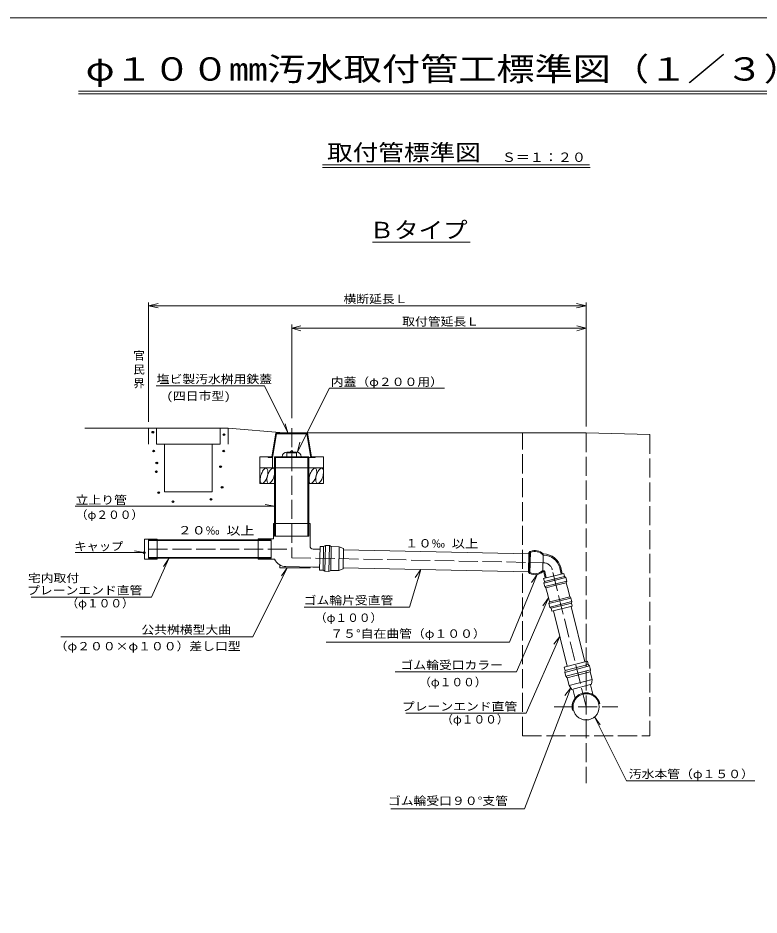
# Model space of a CAD drawing. Units: millimetres on the paper. Extents: x -390 to 406, y -282 to 282.
# Drawn here: x -143.9 to 88.9, y 0 to 282 of the extents above; entities that cross this region are included whole.
import ezdxf
from ezdxf.enums import TextEntityAlignment as Align

# ---------------------------------------------------------------- set-up
doc = ezdxf.new("R2010")
doc.units = ezdxf.units.MM
doc.header["$PDMODE"] = 32
doc.header["$PDSIZE"] = 0.5
doc.linetypes.add('DASHED', pattern=[7.5, 6, -1.5])
for name, color, linetype, lineweight in [('0-1__0-1_レイヤ1', 7, 'Continuous', 18), ('0-2__0-2_レイヤ2', 7, 'Continuous', 18), ('0-3__0-3_レイヤ3', 7, 'Continuous', 18), ('0-4__0-4_レイヤ4', 7, 'Continuous', 18), ('1-D__0-0_', 7, 'Continuous', 18)]:
    doc.layers.add(name, color=color, linetype=linetype, lineweight=lineweight)
for name, color, linetype in [('0-7__0-8_レイヤ53', 7, 'Continuous'), ('0-9__0-A_レイヤ66', 7, 'Continuous'), ('0-A__0-B_レイヤ67', 7, 'Continuous'), ('0-B__0-C_レイヤ72', 7, 'Continuous'), ('0-E__0-F_レイヤ84', 7, 'Continuous'), ('1-1__1-3_レイヤ119', 7, 'Continuous'), ('1-3__1-5_レイヤ129', 7, 'Continuous'), ('1-5__1-7_レイヤ186', 7, 'Continuous'), ('1-6__1-8_レイヤ190', 7, 'Continuous'), ('1-8__1-B_レイヤ200', 7, 'Continuous'), ('1-A__1-D_レイヤ247', 7, 'Continuous')]:
    doc.layers.add(name, color=color, linetype=linetype)
doc.styles.add('ＭＳ ゴシック', font='')
doc.styles.get('ＭＳ ゴシック').set_extended_font_data('MS Gothic')

msp = doc.modelspace()

# ---------------------------------------------------------------- linework, layer by layer
at = {"layer": '0-1__0-1_レイヤ1'}
for p, q in [((-124.846, 258.94), (152.917, 258.94)), ((-124.846, 258.14), (152.917, 258.14)), ((-44.229, 258.94), (-85.576, 258.94)), ((-44.229, 258.14), (-85.576, 258.14)), ((-48.242, 235.786), (-6.894, 235.786)), ((35.69, 235.786), (-48.242, 235.786)), ((-48.242, 234.986), (-6.894, 234.986)), ((35.848, 234.986), (-48.242, 234.986)), ((-67.891, 135.663), (-63.291, 135.663)), ((-52.491, 135.663), (-47.891, 135.663)), ((-98.19, 109.599), (-96.504, 112.13))]:
    msp.add_line(p, q, dxfattribs=at)
at = {"layer": '0-1__0-1_レイヤ1', "linetype": 'DASHED'}
for p, q in [((14.609, 56.332), (14.609, 151.554)), ((54.609, 151.009), (54.609, 56.332)), ((14.609, 56.332), (54.609, 56.332))]:
    msp.add_line(p, q, dxfattribs=at)
at = {"layer": '0-2__0-2_レイヤ2'}
msp.add_lwpolyline([(405.5, 282), (-390.5, 282), (-390.5, -282)], dxfattribs=at)
at = {"layer": '0-3__0-3_レイヤ3'}
for p, q in [((-32.473, 211.554), (-1.815, 211.554)), ((-102.891, 155.054), (-102.891, 192.554)), ((-102.891, 191.554), (-99.891, 192.192)), ((34.609, 191.554), (31.609, 192.192)), ((34.609, 153.554), (34.609, 192.554)), ((-102.891, 191.554), (34.609, 191.554)), ((-102.891, 191.554), (-99.891, 190.916)), ((34.609, 191.554), (31.609, 190.916)), ((-66.481, 166.359), (-100.519, 166.359)), ((-59.079, 151.554), (-66.481, 166.359)), ((-56.07, 145.646), (-46.07, 165.646)), ((-46.07, 165.646), (-9.905, 165.646)), ((-107.891, 153.054), (-122.891, 153.054)), ((-102.891, 153.054), (-107.891, 153.054)), ((-80.391, 153.054), (-102.891, 153.054)), ((-102.891, 153.054), (-102.891, 148.054)), ((-100.391, 153.054), (-102.891, 153.054)), ((-100.391, 148.054), (-100.391, 153.054)), ((-80.391, 153.054), (-80.391, 148.054)), ((-77.891, 153.054), (-80.391, 153.054)), ((-59.079, 151.554), (-59.973, 154.461)), ((-62.891, 151.554), (-64.141, 144.054)), ((-62.891, 151.554), (-52.891, 151.554)), ((-62.675, 151.299), (-53.107, 151.299)), ((34.609, 151.554), (-60.391, 151.554)), ((-53.107, 151.299), (-51.857, 143.799)), ((-52.891, 151.554), (-51.641, 144.054)), ((54.609, 151.009), (34.609, 151.554)), ((-97.891, 148.054), (-100.391, 148.054)), ((-82.891, 148.054), (-97.891, 148.054)), ((-97.891, 133.054), (-97.891, 148.054)), ((-82.891, 148.054), (-82.891, 133.054)), ((-80.391, 148.054), (-82.891, 148.054)), ((-56.07, 145.646), (-55.298, 148.615)), ((-67.891, 135.663), (-67.891, 144.054)), ((-67.891, 144.054), (-64.141, 144.054)), ((-65.291, 144.054), (-65.291, 143.799)), ((-63.291, 144.054), (-63.291, 119.118)), ((-63.291, 144.054), (-52.491, 144.054)), ((-59.391, 145.254), (-58.266, 145.254)), ((-59.391, 145.254), (-59.391, 144.054)), ((-57.391, 145.554), (-56.391, 145.554)), ((-56.407, 145.254), (-56.407, 144.054)), ((-52.491, 144.054), (-52.491, 119.118)), ((-51.641, 144.054), (-47.891, 144.054)), ((-50.491, 144.054), (-50.491, 143.799)), ((-47.891, 144.054), (-47.891, 135.663)), ((-65.291, 143.799), (-63.925, 143.799)), ((-63.291, 143.799), (-52.491, 143.799)), ((-62.966, 143.799), (-62.966, 119.118)), ((-52.816, 143.799), (-52.816, 119.118)), ((-52.491, 143.799), (-50.491, 143.799)), ((-62.891, 140.554), (-67.891, 140.554)), ((-52.891, 140.554), (-62.891, 140.554)), ((-47.891, 140.554), (-52.891, 140.554)), ((-82.891, 133.054), (-97.891, 133.054)), ((-63.291, 128.529), (-125.915, 128.529)), ((-63.291, 128.529), (-66.291, 129.029)), ((-52.141, 123.057), (-63.641, 123.057)), ((-63.641, 123.057), (-63.641, 118.282)), ((-52.141, 123.057), (-52.141, 116.048)), ((-52.491, 119.118), (-63.291, 119.118)), ((-104.141, 111.832), (-104.141, 118.206)), ((-100.141, 118.206), (-104.141, 118.206)), ((-64.391, 117.907), (-102.891, 117.907)), ((-102.891, 117.907), (-102.891, 112.207)), ((-64.391, 117.757), (-102.891, 117.757)), ((-100.141, 111.832), (-100.141, 118.206)), ((-68.391, 118.282), (-68.391, 111.832)), ((-63.641, 118.282), (-68.391, 118.282)), ((-64.391, 117.907), (-64.391, 112.207)), ((-104.263, 113.945), (-125.895, 113.945)), ((-104.263, 113.945), (-107.263, 114.445)), ((-51.161, 115.048), (-49.005, 115.005)), ((-41.582, 114.848), (16.595, 113.578)), ((-100.141, 111.832), (-104.141, 111.832)), ((-64.391, 112.357), (-102.891, 112.357)), ((-64.391, 112.207), (-102.891, 112.207)), ((-96.504, 112.13), (-101.973, 99.967)), ((-63.268, 111.832), (-68.391, 111.832)), ((-61.682, 109.157), (-61.682, 110.077)), ((-52.141, 109.157), (-61.682, 109.157)), ((-59.29, 109.14), (-61.079, 106.68)), ((-51.141, 109.347), (-59.721, 109.518)), ((-52.141, 109.157), (-52.141, 109.367)), ((-51.275, 109.349), (-49.105, 109.306)), ((-41.682, 109.148), (16.496, 107.879)), ((-17.281, 108.571), (-20.906, 96.829)), ((-17.281, 108.571), (-19.07, 106.111)), ((-18.175, 105.664), (-17.281, 108.571)), ((19.264, 107.047), (17.475, 104.587)), ((-101.973, 99.967), (-139.803, 99.967)), ((22.774, 99.681), (12.744, 76.466)), ((22.774, 99.681), (20.985, 97.221)), ((-20.906, 96.829), (-54.022, 96.829)), ((29.91, 97.005), (34.193, 79.646)), ((24.376, 95.625), (28.676, 78.21)), ((26.363, 87.579), (24.445, 85.185)), ((12.744, 76.466), (-25.342, 76.466)), ((29.756, 71.474), (15.256, 33.37)), ((29.756, 71.476), (27.967, 69.017)), ((30.462, 70.971), (31.18, 68.064)), ((35.983, 72.391), (36.714, 69.429)), ((38.605, 66.483), (38.872, 66.552)), ((30.349, 64.36), (30.615, 64.428)), ((37.25, 62.273), (39.038, 59.813)), ((15.256, 33.37), (-26.78, 33.37))]:
    msp.add_line(p, q, dxfattribs=at)
at = {"layer": '0-3__0-3_レイヤ3', "color": 1}
for p, q in [((-57.891, 156.149), (-57.891, 185.648)), ((-57.891, 184.472), (-54.993, 185.248)), ((-57.891, 184.472), (34.609, 184.472)), ((-57.891, 184.472), (-54.993, 183.695)), ((34.609, 184.472), (31.712, 185.248)), ((34.609, 184.472), (31.712, 183.695))]:
    msp.add_line(p, q, dxfattribs=at)
at = {"layer": '0-3__0-3_レイヤ3', "linetype": 'DASHED'}
for p, q in [((34.609, 151.554), (34.609, 41.488)), ((-102.891, 115.057), (-57.891, 115.057)), ((34.609, 65.458), (24.008, 108.392)), ((24.609, 65.458), (44.609, 65.458))]:
    msp.add_line(p, q, dxfattribs=at)
at = {"layer": '0-3__0-3_レイヤ3'}
for points in [[(-60.391, 151.554), (-77.891, 153.054), (-77.891, 148.054)], [(-62.675, 151.299), (-63.925, 143.799), (-63.925, 140.554)], [(-59.391, 145.554), (-58.391, 145.554), (-57.891, 146.054), (-57.391, 145.554)], [(-58.266, 145.254), (-57.891, 145.63), (-57.515, 145.254), (-56.391, 145.254)], [(-59.29, 109.14), (-70.113, 87.494), (-130.402, 87.494)], [(19.264, 107.047), (10.551, 85.783), (-47.106, 85.783)], [(26.363, 87.579), (15.804, 63.46), (-22.026, 63.46)], [(37.25, 62.273), (47.27, 42.233), (87.645, 42.233)]]:
    msp.add_lwpolyline(points, dxfattribs=at)
at = {"layer": '0-3__0-3_レイヤ3', "linetype": 'DASHED'}
msp.add_lwpolyline([(-57.891, 153.054), (-57.891, 112.332), (21.191, 110.751)], dxfattribs=at)
at = {"layer": '0-3__0-3_レイヤ3'}
msp.add_circle((34.609, 65.458), 4.125, dxfattribs=at)
for centre, radius, start, end in [((-59.391, 144.054), 1.5, 90, 179.99998), ((-56.391, 144.054), 1.5, 0, 90), ((-51.141, 116.048), 1, 179.99998, 268.85419), ((-59.641, 113.517), 4, 204.91719, 268.85419), ((34.61, 65.456), 4.4, 14.4267, 194.4267)]:
    msp.add_arc(centre, radius, start, end, dxfattribs=at)
at = {"layer": '0-4__0-4_レイヤ4'}
for points in [[(-65.843, 140.447), (-66.02, 140.463), (-66.214, 140.405), (-66.42, 140.277), (-66.632, 140.082), (-66.842, 139.825), (-67.044, 139.514), (-67.233, 139.159), (-67.402, 138.771), (-67.547, 138.362), (-67.663, 137.943), (-67.746, 137.528), (-67.794, 137.129), (-67.806, 136.759), (-67.781, 136.428), (-67.719, 136.146), (-67.624, 135.923), (-67.497, 135.765), (-67.343, 135.677), (-67.166, 135.661), (-66.971, 135.718), (-66.765, 135.846), (-66.554, 136.042), (-66.344, 136.299), (-66.142, 136.61), (-65.953, 136.964), (-65.784, 137.352), (-65.639, 137.762), (-65.523, 138.18), (-65.44, 138.596), (-65.392, 138.994), (-65.38, 139.365), (-65.405, 139.696), (-65.466, 139.977), (-65.562, 140.2), (-65.689, 140.358)], [(-63.718, 140.447), (-63.895, 140.463), (-64.089, 140.405), (-64.295, 140.277), (-64.507, 140.082), (-64.717, 139.825), (-64.919, 139.514), (-65.108, 139.159), (-65.277, 138.771), (-65.422, 138.362), (-65.538, 137.943), (-65.621, 137.528), (-65.669, 137.129), (-65.681, 136.759), (-65.656, 136.428), (-65.594, 136.146), (-65.499, 135.923), (-65.372, 135.765), (-65.218, 135.677), (-65.041, 135.661), (-64.846, 135.718), (-64.64, 135.846), (-64.429, 136.042), (-64.219, 136.299), (-64.017, 136.61), (-63.828, 136.964), (-63.659, 137.352), (-63.514, 137.762), (-63.398, 138.18), (-63.315, 138.596), (-63.267, 138.994), (-63.255, 139.365), (-63.28, 139.696), (-63.341, 139.977), (-63.437, 140.2), (-63.564, 140.358)], [(-50.5, 140.447), (-50.677, 140.463), (-50.872, 140.405), (-51.078, 140.277), (-51.289, 140.082), (-51.499, 139.825), (-51.702, 139.514), (-51.89, 139.159), (-52.06, 138.771), (-52.204, 138.362), (-52.32, 137.943), (-52.403, 137.528), (-52.451, 137.129), (-52.463, 136.759), (-52.438, 136.428), (-52.377, 136.146), (-52.281, 135.923), (-52.155, 135.765), (-52, 135.677), (-51.823, 135.661), (-51.629, 135.718), (-51.423, 135.846), (-51.212, 136.042), (-51.002, 136.299), (-50.799, 136.61), (-50.61, 136.964), (-50.441, 137.352), (-50.296, 137.762), (-50.181, 138.18), (-50.097, 138.596), (-50.049, 138.994), (-50.038, 139.365), (-50.063, 139.696), (-50.124, 139.977), (-50.219, 140.2), (-50.346, 140.358)], [(-48.375, 140.447), (-48.553, 140.463), (-48.747, 140.405), (-48.953, 140.277), (-49.164, 140.082), (-49.374, 139.825), (-49.577, 139.514), (-49.765, 139.159), (-49.935, 138.771), (-50.079, 138.362), (-50.195, 137.943), (-50.278, 137.528), (-50.327, 137.129), (-50.338, 136.759), (-50.313, 136.428), (-50.252, 136.146), (-50.156, 135.923), (-50.03, 135.765), (-49.875, 135.677), (-49.698, 135.661), (-49.504, 135.718), (-49.298, 135.846), (-49.087, 136.042), (-48.877, 136.299), (-48.674, 136.61), (-48.485, 136.964), (-48.316, 137.352), (-48.171, 137.762), (-48.056, 138.18), (-47.972, 138.596), (-47.924, 138.994), (-47.913, 139.365), (-47.938, 139.696), (-47.999, 139.977), (-48.094, 140.2), (-48.221, 140.358)]]:
    msp.add_lwpolyline(points, close=True, dxfattribs=at)
at = {"layer": '0-7__0-8_レイヤ53'}
msp.add_point((-79.767, 134.462), dxfattribs=at)
at = {"layer": '0-9__0-A_レイヤ66'}
for p in [(-101.287, 145.84), (-79.273, 145.84)]:
    msp.add_point(p, dxfattribs=at)
at = {"layer": '0-A__0-B_レイヤ67'}
msp.add_point((-80.262, 140.944), dxfattribs=at)
at = {"layer": '0-B__0-C_レイヤ72'}
msp.add_point((-101.534, 151.776), dxfattribs=at)
at = {"layer": '0-E__0-F_レイヤ84'}
msp.add_point((-104.263, 113.945), dxfattribs=at)
at = {"layer": '1-1__1-3_レイヤ119'}
msp.add_point((-95.227, 129.937), dxfattribs=at)
at = {"layer": '1-3__1-5_レイヤ129'}
msp.add_point((-100.421, 139.336), dxfattribs=at)
at = {"layer": '1-5__1-7_レイヤ186'}
msp.add_point((-99.679, 132.781), dxfattribs=at)
at = {"layer": '1-6__1-8_レイヤ190'}
msp.add_point((-100.298, 142.13), dxfattribs=at)
at = {"layer": '1-8__1-B_レイヤ200'}
msp.add_point((-79.149, 151.034), dxfattribs=at)
at = {"layer": '1-A__1-D_レイヤ247'}
msp.add_point((-83.23, 130.679), dxfattribs=at)
at = {"layer": '1-D__0-0_'}
for p, q in [((-48.99, 115.877), (-49.121, 108.398)), ((-47.89, 115.858), (-48.99, 115.877)), ((-47.89, 115.858), (-48.022, 108.379)), ((-47.335, 116.15), (-47.477, 108.067)), ((-46.07, 116.128), (-46.212, 108.044)), ((-45.525, 115.816), (-46.07, 116.128)), ((-45.525, 115.816), (-45.657, 108.337)), ((-42.941, 115.771), (-43.072, 108.292)), ((-41.576, 115.197), (-41.688, 108.818)), ((16.492, 107.689), (16.602, 113.951)), ((16.596, 113.612), (16.838, 113.608)), ((16.602, 113.951), (17.086, 113.943)), ((16.728, 107.346), (16.85, 114.286)), ((17.092, 114.281), (16.85, 114.286)), ((17.092, 114.281), (16.97, 107.342)), ((20.999, 107.983), (21.096, 113.5)), ((21.233, 113.159), (21.09, 113.161)), ((21.239, 113.497), (21.096, 113.5)), ((-48.022, 108.379), (-49.121, 108.398)), ((-47.477, 108.067), (-48.022, 108.379)), ((-46.212, 108.044), (-47.477, 108.067)), ((-45.657, 108.337), (-46.212, 108.044)), ((16.492, 107.689), (16.976, 107.681)), ((16.498, 108.028), (16.74, 108.024)), ((16.97, 107.342), (16.728, 107.346)), ((21.143, 107.981), (20.999, 107.983)), ((21.149, 108.319), (21.005, 108.322)), ((21.244, 105.818), (27.631, 107.411)), ((21.761, 105.947), (21.281, 107.871)), ((22.089, 106.029), (21.61, 107.953)), ((26.786, 107.2), (26.306, 109.123)), ((27.114, 107.282), (26.635, 109.205)), ((27.865, 106.471), (27.631, 107.411)), ((21.478, 104.879), (21.244, 105.818)), ((21.337, 104.345), (28.241, 106.066)), ((21.478, 104.879), (27.865, 106.471)), ((21.606, 103.265), (28.51, 104.986)), ((25.175, 103.656), (28.369, 104.452)), ((28.241, 106.066), (27.865, 106.471)), ((28.51, 104.986), (28.241, 106.066)), ((28.369, 104.452), (28.51, 104.986)), ((28.919, 102.245), (28.369, 104.452)), ((21.982, 102.86), (21.606, 103.265)), ((21.982, 102.86), (25.175, 103.656)), ((22.532, 100.652), (21.982, 102.86)), ((22.941, 97.911), (29.845, 99.632)), ((23.082, 98.445), (26.276, 99.241)), ((26.276, 99.241), (29.469, 100.038)), ((22.941, 97.911), (23.21, 96.831)), ((23.21, 96.831), (30.114, 98.552)), ((23.21, 96.831), (23.586, 96.426)), ((23.586, 96.426), (29.973, 98.018)), ((23.586, 96.426), (23.82, 95.486)), ((23.82, 95.486), (30.207, 97.079)), ((29.973, 98.018), (30.207, 97.079)), ((34.998, 79.855), (27.759, 77.971)), ((35.275, 78.791), (34.998, 79.855)), ((28.036, 76.907), (27.759, 77.971)), ((35.706, 78.335), (27.882, 76.298)), ((27.882, 76.298), (28.036, 76.907)), ((28.201, 75.074), (27.882, 76.298)), ((35.275, 78.791), (28.036, 76.907)), ((36.025, 77.111), (28.201, 75.074)), ((35.871, 76.502), (28.632, 74.618)), ((35.871, 76.502), (36.025, 77.111)), ((28.632, 74.618), (28.201, 75.074)), ((29.283, 72.116), (28.632, 74.618)), ((36.522, 74), (29.283, 72.116))]:
    msp.add_line(p, q, dxfattribs=at)
for points in [[(-46.07, 116.128), (-47.335, 116.15), (-47.89, 115.858)], [(-41.576, 115.197), (-42.941, 115.771), (-45.525, 115.816)], [(-41.688, 108.818), (-43.072, 108.292), (-45.657, 108.337)], [(21.606, 103.265), (21.337, 104.345), (21.478, 104.879)], [(28.919, 102.245), (29.469, 100.038), (29.845, 99.632)], [(22.532, 100.652), (23.082, 98.445), (22.941, 97.911)], [(29.845, 99.632), (30.114, 98.552), (29.973, 98.018)], [(36.025, 77.111), (35.706, 78.335), (35.275, 78.791)], [(36.336, 72.531), (36.522, 74), (35.871, 76.502)], [(36.336, 72.531), (30.161, 70.924), (29.283, 72.116)]]:
    msp.add_lwpolyline(points, dxfattribs=at)
for centre, radius, start, end in [((18.544, 110.764), 3.497, 43.27401, 114.63915), ((18.55, 111.103), 3.497, 43.27401, 114.63915), ((21.14, 107.835), 5.324, 14, 89), ((21.14, 107.835), 5.663, 14, 89), ((18.538, 110.468), 3.497, 243.36085, 314.72599), ((18.544, 110.807), 3.497, 243.36085, 314.72599), ((21.14, 107.835), 0.145, 14, 89), ((21.14, 107.835), 0.484, 14, 89)]:
    msp.add_arc(centre, radius, start, end, dxfattribs=at)
at = {"layer": '1-D__0-0_', "linetype": 'DASHED'}
msp.add_arc((21.14, 107.835), 2.904, 14, 89, dxfattribs=at)

# ---------------------------------------------------------------- texts
at = {"layer": '0-1__0-1_レイヤ1', "style": 'ＭＳ ゴシック'}
for s, height, width, p in [('φ１００mm汚水取付管工標準図（１／３）', 7.331, 1.2, (-122.649, 260.088)), ('取付管標準図', 5.132, 1.15, (-46.791, 235.603)), ('Ｓ＝１：２０', 2.933, 1.1, (8.137, 235.874))]:
    msp.add_text(s, height=height, dxfattribs=dict(at, width=width)).set_placement(p, align=Align.BOTTOM_LEFT)
at = {"layer": '0-3__0-3_レイヤ3', "style": 'ＭＳ ゴシック'}
for s, height, width, p in [('Ｂタイプ', 5.132, 1.1, (-33.444, 211.228)), ('横断延長Ｌ', 2.566, 1.15, (-41.641, 191.587)), ('官', 2.566, 1.05, (-107.718, 173.815)), ('民', 2.566, 1.05, (-107.718, 169.414)), ('塩ビ製汚水桝用鉄蓋', 2.566, 1.15, (-100.313, 166.392)), ('内蓋（φ２００用）', 2.566, 1.15, (-45.633, 165.535)), ('界', 2.566, 1.05, (-107.718, 165.061)), ('(四日市型)', 2.566, 1.15, (-97.231, 161.088)), ('立上り管', 2.566, 1.15, (-125.793, 128.412)), ('（φ２００）', 2.566, 1.05, (-125.741, 123.753)), ('キャップ', 2.566, 1.1, (-126.195, 113.827)), ('宅内取付', 2.566, 1.15, (-140.804, 103.841)), ('プレーンエンド直管', 2.566, 1.15, (-141.055, 100)), ('（φ１００）', 2.566, 1.05, (-128.691, 95.934)), ('ゴム輪片受直管', 2.566, 1.15, (-54.143, 96.862)), ('（φ１００）', 2.566, 1.05, (-50.614, 91.379)), ('ゴム輪受口カラー', 2.566, 1.15, (-23.722, 76.512)), ('（φ１００）', 2.566, 1.05, (-17.859, 71.14)), ('プレーンエンド直管', 2.566, 1.15, (-23.278, 63.493)), ('（φ１００）', 2.566, 1.05, (-10.914, 59.427)), ('汚水本管（φ１５０）', 2.566, 1.15, (48.02, 42.266)), ('ゴム輪受口９０°支管', 2.566, 1.15, (-27.661, 33.837))]:
    msp.add_text(s, height=height, dxfattribs=dict(at, width=width)).set_placement(p, align=Align.BOTTOM_LEFT)
at = {"layer": '0-3__0-3_レイヤ3', "color": 1, "style": 'ＭＳ ゴシック', "width": 1.15}
msp.add_text('取付管延長Ｌ', height=2.566, dxfattribs=at).set_placement((-23.19, 184.502), align=Align.BOTTOM_LEFT)
at = {"layer": '0-4__0-4_レイヤ4', "style": 'ＭＳ ゴシック'}
for s, width, p in [('２０‰ 以上', 1.25, (-93.689, 118.914)), ('１０‰ 以上', 1.2, (-22.332, 114.818))]:
    msp.add_text(s, height=2.566, rotation=359.5, dxfattribs=dict(at, width=width)).set_placement(p, align=Align.BOTTOM_LEFT)
at = {"layer": '0-4__0-4_レイヤ4', "style": 'ＭＳ ゴシック', "width": 1.15}
for s, p in [('公共桝横型大曲', (-105.137, 87.611)), ('７５°自在曲管（φ１００）', (-45.753, 86.391)), ('（φ２００×φ１００）差し口型', (-132.364, 82.432))]:
    msp.add_text(s, height=2.566, dxfattribs=at).set_placement(p, align=Align.BOTTOM_LEFT)

doc.saveas('drawing.dxf')
